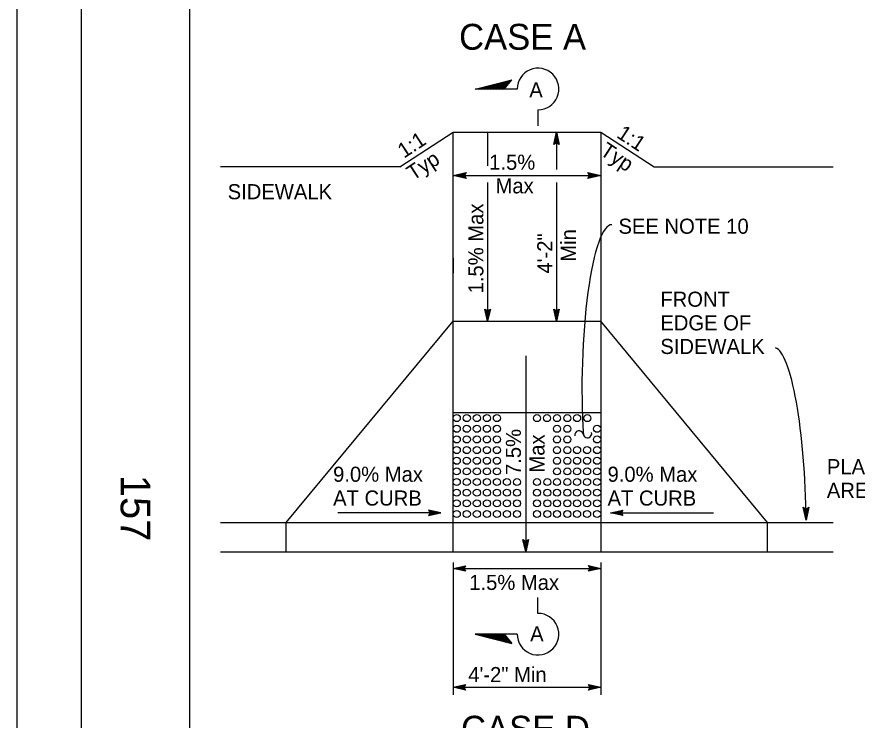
# Model space of a CAD drawing. Extents: x -893 to 867, y -474 to 712.
# Drawn here: x -893.5 to -504, y 23.6 to 349.4 of the extents above; entities that cross this region are included whole.
import ezdxf

# ---------------------------------------------------------------- set-up
doc = ezdxf.new("R2010")
doc.units = 0
for name, color, linetype in [('10 Sheet Format', 7, 'Continuous'), ('22 Misc Cnst Det', 7, 'Continuous'), ('56 Stage 3 Anno', 7, 'Continuous'), ('57 Undefined', 7, 'Continuous'), ('60 Nongeo Data', 7, 'Continuous')]:
    doc.layers.add(name, color=color, linetype=linetype)

msp = doc.modelspace()

# ---------------------------------------------------------------- linework, layer by layer
at = {"layer": '10 Sheet Format'}
msp.add_line((-813.45, 643.96), (-813.45, -406.04), dxfattribs=at)
for points in [[(-893.45, -474.04), (866.55, -474.04), (866.55, 711.96), (-893.45, 711.96)], [(-863.43, 668.96), (836.57, 668.96), (836.57, -431.04), (-863.43, -431.04)], [(-863.43, 668.96), (836.57, 668.96), (836.57, -431.04), (-863.43, -431.04)]]:
    msp.add_lwpolyline(points, close=True, dxfattribs=at)
at = {"layer": '22 Misc Cnst Det'}
for p, q in [((-681.11, 315.98), (-664.06, 320.32)), ((-679.71, 315.98), (-664.42, 319.87)), ((-678.31, 315.98), (-664.79, 319.42)), ((-667.58, 315.98), (-664.06, 320.32)), ((-661.58, 315.98), (-681.11, 315.98)), ((-676.91, 315.98), (-665.15, 318.97)), ((-675.51, 315.98), (-665.52, 318.52)), ((-674.1, 315.98), (-665.88, 318.07)), ((-672.7, 315.98), (-666.25, 317.62)), ((-671.3, 315.98), (-666.61, 317.17)), ((-669.89, 315.98), (-666.98, 316.72)), ((-668.49, 315.98), (-667.34, 316.27)), ((-651.93, 306.33), (-651.93, 299)), ((-651.93, 73.09), (-651.93, 80.43)), ((-681.11, 63.45), (-664.06, 59.1)), ((-661.58, 63.45), (-681.11, 63.45)), ((-679.71, 63.45), (-664.42, 59.55)), ((-678.31, 63.45), (-664.79, 60)), ((-676.91, 63.45), (-665.15, 60.45)), ((-675.5, 63.45), (-665.52, 60.9)), ((-674.1, 63.45), (-665.88, 61.35)), ((-672.7, 63.45), (-666.25, 61.8)), ((-671.3, 63.45), (-666.61, 62.25)), ((-669.89, 63.45), (-666.98, 62.7)), ((-668.49, 63.45), (-667.34, 63.15)), ((-667.58, 63.45), (-664.06, 59.1))]:
    msp.add_line(p, q, dxfattribs=at)
for centre, start, end in [((-651.93, 315.98), 269.9995, 180), ((-651.93, 63.45), 180, 90.0005)]:
    msp.add_arc(centre, 9.64, start, end, dxfattribs=at)
at = {"layer": '56 Stage 3 Anno'}
for p, q in [((-675.26, 296.02), (-675.26, 280.35)), ((-644.59, 290.32), (-643.32, 296.02)), ((-643.32, 296.02), (-643.32, 296.02)), ((-643.32, 296.02), (-642.05, 290.32)), ((-643.32, 296.02), (-643.32, 278.76)), ((-644.25, 290.53), (-643.32, 294.71)), ((-643.91, 290.75), (-643.32, 293.39)), ((-643.32, 293.39), (-642.72, 290.71)), ((-643.31, 294.7), (-642.39, 290.54)), ((-643.32, 291.08), (-644.59, 290.32)), ((-644.59, 290.32), (-644.59, 290.32)), ((-643.58, 290.91), (-643.32, 292.08)), ((-643.32, 292.08), (-643.06, 290.93)), ((-642.05, 290.32), (-643.32, 291.08)), ((-642.05, 290.32), (-642.05, 290.32)), ((-691.23, 275.91), (-685.23, 277.24)), ((-689.84, 275.92), (-685.46, 276.88)), ((-688.47, 275.91), (-685.64, 276.54)), ((-685.23, 277.24), (-686.03, 275.91)), ((-685.23, 277.24), (-685.23, 277.24)), ((-628.03, 275.91), (-628.83, 277.25)), ((-628.83, 277.25), (-628.83, 277.25)), ((-628.83, 277.25), (-622.83, 275.91)), ((-628.61, 276.9), (-624.21, 275.91)), ((-628.38, 276.54), (-625.59, 275.91)), ((-691.23, 275.91), (-622.83, 275.91)), ((-685.23, 274.57), (-691.23, 275.91)), ((-691.23, 275.91), (-691.23, 275.91)), ((-685.44, 274.93), (-689.85, 275.91)), ((-685.68, 275.29), (-688.47, 275.91)), ((-687.08, 275.91), (-685.87, 276.18)), ((-685.85, 275.63), (-687.08, 275.91)), ((-686.03, 275.91), (-685.23, 274.57)), ((-685.23, 274.57), (-685.23, 274.57)), ((-675.26, 272.66), (-675.26, 208.38)), ((-643.32, 272.66), (-643.32, 208.38)), ((-622.83, 275.91), (-628.83, 274.58)), ((-628.83, 274.58), (-628.03, 275.91)), ((-628.83, 274.58), (-628.83, 274.58)), ((-624.22, 275.91), (-628.59, 274.94)), ((-625.59, 275.91), (-628.42, 275.29)), ((-628.2, 276.19), (-626.97, 275.92)), ((-626.97, 275.92), (-628.18, 275.65)), ((-622.83, 275.91), (-622.83, 275.91)), ((-691.23, 237.69), (-691.23, 230.66)), ((-622.83, 237.69), (-622.83, 230.66)), ((-675.26, 208.38), (-676.53, 214.08)), ((-676.53, 214.08), (-676.53, 214.08)), ((-676.53, 214.08), (-675.26, 213.32)), ((-675.27, 209.7), (-676.18, 213.85)), ((-675.26, 211), (-675.85, 213.69)), ((-675.26, 212.31), (-675.51, 213.46)), ((-675.26, 213.32), (-673.99, 214.08)), ((-673.99, 214.08), (-675.26, 208.38)), ((-674.33, 213.87), (-675.26, 209.69)), ((-674.67, 213.65), (-675.26, 211)), ((-675, 213.48), (-675.26, 212.31)), ((-673.99, 214.08), (-673.99, 214.08)), ((-643.32, 208.38), (-644.58, 214.08)), ((-644.58, 214.08), (-644.58, 214.08)), ((-644.58, 214.08), (-643.32, 213.32)), ((-643.32, 209.7), (-644.24, 213.85)), ((-643.31, 211), (-643.91, 213.69)), ((-643.31, 212.31), (-643.57, 213.46)), ((-643.32, 213.32), (-642.04, 214.08)), ((-642.04, 214.08), (-643.32, 208.38)), ((-642.38, 213.87), (-643.31, 209.69)), ((-642.72, 213.65), (-643.31, 211)), ((-643.05, 213.48), (-643.31, 212.31)), ((-642.04, 214.08), (-642.04, 214.08)), ((-675.26, 208.38), (-675.26, 208.38)), ((-643.32, 208.38), (-643.32, 208.38)), ((-657.62, 192.45), (-657.62, 101.55)), ((-696.92, 119.66), (-702.62, 120.93)), ((-702.62, 120.93), (-702.62, 120.93)), ((-702.62, 120.93), (-701.85, 119.66)), ((-618.33, 119.66), (-612.63, 120.93)), ((-612.63, 120.93), (-613.39, 119.66)), ((-612.63, 120.93), (-612.63, 120.93)), ((-527.62, 116.21), (-529.02, 122.2)), ((-529.02, 122.2), (-529.02, 122.2)), ((-529.02, 122.2), (-527.68, 121.41)), ((-527.64, 117.6), (-528.66, 121.97)), ((-527.65, 118.97), (-528.31, 121.79)), ((-527.67, 120.36), (-527.95, 121.56)), ((-527.68, 121.41), (-526.35, 122.23)), ((-527.41, 121.59), (-527.67, 120.36)), ((-527.06, 121.77), (-527.65, 118.97)), ((-526.71, 122.01), (-527.64, 117.59)), ((-526.35, 122.23), (-527.62, 116.21)), ((-526.35, 122.23), (-526.35, 122.23)), ((-696.92, 119.66), (-744.71, 119.66)), ((-701.85, 119.66), (-702.62, 118.39)), ((-702.62, 118.39), (-696.92, 119.66)), ((-702.62, 118.39), (-702.62, 118.39)), ((-702.41, 118.73), (-698.23, 119.66)), ((-698.24, 119.67), (-702.39, 120.59)), ((-699.54, 119.66), (-702.22, 120.26)), ((-702.19, 119.07), (-699.54, 119.66)), ((-702.02, 119.4), (-700.85, 119.66)), ((-700.85, 119.66), (-702, 119.92)), ((-696.92, 119.66), (-696.92, 119.66)), ((-612.63, 118.39), (-618.33, 119.66)), ((-618.33, 119.66), (-618.33, 119.66)), ((-618.33, 119.66), (-570.53, 119.66)), ((-612.84, 118.73), (-617.02, 119.66)), ((-617.01, 119.67), (-612.85, 120.59)), ((-615.71, 119.66), (-613.02, 120.26)), ((-613.06, 119.07), (-615.71, 119.66)), ((-614.39, 119.66), (-613.25, 119.92)), ((-613.23, 119.4), (-614.39, 119.66)), ((-613.39, 119.66), (-612.63, 118.39)), ((-612.63, 118.39), (-612.63, 118.39)), ((-527.62, 116.21), (-527.62, 116.21)), ((-657.62, 101.55), (-658.89, 107.25)), ((-658.89, 107.25), (-658.89, 107.25)), ((-658.89, 107.25), (-657.62, 106.49)), ((-657.63, 102.87), (-658.54, 107.02)), ((-657.62, 104.17), (-658.22, 106.86)), ((-657.62, 105.48), (-657.87, 106.63)), ((-657.62, 106.49), (-656.35, 107.25)), ((-656.35, 107.25), (-657.62, 101.55)), ((-656.69, 107.04), (-657.62, 102.86)), ((-657.03, 106.82), (-657.62, 104.17)), ((-657.36, 106.65), (-657.62, 105.48)), ((-656.35, 107.25), (-656.35, 107.25)), ((-657.62, 101.55), (-657.62, 101.55)), ((-691.23, 96.7), (-691.23, 35.35)), ((-691.23, 93.91), (-685.53, 95.17)), ((-691.23, 93.91), (-622.83, 93.91)), ((-685.53, 92.63), (-691.23, 93.91)), ((-691.23, 93.91), (-691.23, 93.91)), ((-685.73, 92.97), (-689.92, 93.91)), ((-689.91, 93.91), (-685.75, 94.83)), ((-688.6, 93.91), (-685.92, 94.5)), ((-685.96, 93.31), (-688.6, 93.91)), ((-687.29, 93.9), (-686.14, 94.16)), ((-686.12, 93.64), (-687.29, 93.9)), ((-685.53, 95.17), (-686.29, 93.91)), ((-686.29, 93.91), (-685.53, 92.63)), ((-685.53, 95.17), (-685.53, 95.17)), ((-627.77, 93.91), (-628.53, 95.18)), ((-628.53, 95.18), (-628.53, 95.18)), ((-628.53, 95.18), (-622.83, 93.91)), ((-622.83, 93.91), (-628.53, 92.64)), ((-628.53, 92.64), (-627.77, 93.91)), ((-628.32, 94.84), (-624.14, 93.91)), ((-624.15, 93.9), (-628.31, 92.99)), ((-625.45, 93.91), (-628.14, 93.31)), ((-628.1, 94.5), (-625.45, 93.91)), ((-627.93, 94.17), (-626.77, 93.91)), ((-626.77, 93.91), (-627.91, 93.66)), ((-622.83, 96.7), (-622.83, 35.35)), ((-622.83, 93.91), (-622.83, 93.91)), ((-685.53, 92.63), (-685.53, 92.63)), ((-628.53, 92.64), (-628.53, 92.64)), ((-691.23, 38.83), (-685.53, 40.1)), ((-689.91, 38.84), (-685.75, 39.75)), ((-688.6, 38.83), (-685.92, 39.43)), ((-687.29, 38.83), (-686.14, 39.08)), ((-685.53, 40.1), (-686.29, 38.83)), ((-685.53, 40.1), (-685.53, 40.1)), ((-627.77, 38.83), (-628.53, 40.11)), ((-628.53, 40.11), (-628.53, 40.11)), ((-628.53, 40.11), (-622.83, 38.83)), ((-628.32, 39.77), (-624.14, 38.83)), ((-628.1, 39.43), (-625.45, 38.83)), ((-627.93, 39.1), (-626.77, 38.84)), ((-691.23, 38.83), (-622.83, 38.83)), ((-685.53, 37.56), (-691.23, 38.83)), ((-691.23, 38.83), (-691.23, 38.83)), ((-685.73, 37.9), (-689.92, 38.83)), ((-685.96, 38.24), (-688.6, 38.83)), ((-686.12, 38.57), (-687.29, 38.83)), ((-686.29, 38.83), (-685.53, 37.56)), ((-685.53, 37.56), (-685.53, 37.56)), ((-622.83, 38.83), (-628.53, 37.57)), ((-628.53, 37.57), (-627.77, 38.83)), ((-628.53, 37.57), (-628.53, 37.57)), ((-624.15, 38.83), (-628.31, 37.91)), ((-625.45, 38.83), (-628.14, 38.24)), ((-626.77, 38.84), (-627.91, 38.58)), ((-622.83, 38.83), (-622.83, 38.83))]:
    msp.add_line(p, q, dxfattribs=at)
for centre, start, end in [((-632.93, 155.62), 14.7703, 189.0852), ((-629.02, 156.43), 188.461, 11.0238)]:
    msp.add_arc(centre, 2, start, end, dxfattribs=at)
for centre, major_axis, ratio, start_param, end_param in [((-619.04, 184.11), (-1.29, -68.99), 0.180308, 3.13275, 5.142783), ((-540.72, 121.49), (1.86, -74.71), 0.173963, 1.495774, 3.084808)]:
    msp.add_ellipse(centre, major_axis=major_axis, ratio=ratio, start_param=start_param, end_param=end_param, dxfattribs=at)
at = {"layer": '60 Nongeo Data'}
for p, q in [((-715.93, 279.87), (-691.23, 296.02)), ((-691.23, 296.02), (-622.83, 296.02)), ((-691.23, 208.38), (-691.23, 296.02)), ((-622.83, 296.02), (-598.13, 279.87)), ((-622.83, 296.02), (-622.83, 208.38)), ((-715.93, 279.87), (-799.09, 279.87)), ((-598.13, 279.87), (-515.16, 279.87)), ((-768.55, 115.2), (-691.23, 208.38)), ((-691.23, 208.38), (-622.83, 208.38)), ((-691.23, 101.55), (-691.23, 208.38)), ((-622.83, 208.38), (-622.83, 101.55)), ((-545.53, 115.22), (-622.83, 208.38)), ((-691.23, 166.12), (-659.64, 166.12)), ((-659.64, 166.12), (-622.83, 166.12)), ((-799.07, 115.2), (-515.15, 115.23)), ((-768.55, 101.55), (-768.55, 115.2)), ((-545.53, 101.55), (-545.53, 115.2)), ((-799.07, 101.55), (-515.16, 101.55))]:
    msp.add_line(p, q, dxfattribs=at)
for centre in [(-689.55, 163.53), (-684.9, 163.53), (-680.26, 163.53), (-675.61, 163.53), (-670.97, 163.53), (-652.38, 163.53), (-647.74, 163.53), (-643.09, 163.53), (-638.33, 163.53), (-633.8, 163.53), (-629.04, 163.53), (-689.55, 158.59), (-684.9, 158.59), (-680.26, 158.59), (-675.61, 158.59), (-670.97, 158.59), (-643.09, 158.59), (-638.33, 158.59), (-624.51, 158.59), (-689.55, 153.66), (-684.9, 153.66), (-680.26, 153.66), (-675.61, 153.66), (-670.97, 153.66), (-643.09, 153.66), (-638.33, 153.66), (-624.51, 153.66), (-689.55, 148.72), (-689.55, 148.72), (-684.9, 148.72), (-684.9, 148.72), (-680.26, 148.72), (-680.26, 148.72), (-675.61, 148.72), (-675.61, 148.72), (-670.97, 148.72), (-670.97, 148.72), (-643.09, 148.72), (-643.09, 148.72), (-638.33, 148.72), (-638.33, 148.72), (-633.8, 148.72), (-633.8, 148.72), (-629.15, 148.72), (-629.15, 148.72), (-624.51, 148.72), (-624.51, 148.72), (-689.55, 143.78), (-684.9, 143.78), (-680.26, 143.78), (-675.61, 143.78), (-670.97, 143.78), (-643.09, 143.78), (-638.33, 143.78), (-633.8, 143.78), (-629.15, 143.78), (-624.51, 143.78), (-689.55, 138.85), (-684.9, 138.85), (-680.26, 138.85), (-675.61, 138.85), (-670.97, 138.85), (-643.09, 138.85), (-638.33, 138.85), (-633.8, 138.85), (-629.15, 138.85), (-624.51, 138.85), (-689.55, 133.91), (-684.9, 133.91), (-680.26, 133.91), (-675.61, 133.91), (-670.97, 133.91), (-666.32, 133.91), (-661.67, 133.91), (-652.38, 133.91), (-647.62, 133.91), (-643.09, 133.91), (-638.33, 133.91), (-633.8, 133.91), (-629.15, 133.91), (-624.51, 133.91), (-689.55, 128.98), (-684.9, 128.98), (-680.26, 128.98), (-675.61, 128.98), (-670.97, 128.98), (-666.32, 128.98), (-661.67, 128.98), (-652.38, 128.98), (-647.62, 128.98), (-643.09, 128.98), (-638.33, 128.98), (-633.8, 128.98), (-629.15, 128.98), (-624.51, 128.98), (-689.55, 124.04), (-684.9, 124.04), (-680.26, 124.04), (-675.61, 124.04), (-670.97, 124.04), (-666.32, 124.04), (-661.67, 124.04), (-652.38, 124.04), (-647.62, 124.04), (-643.09, 124.04), (-638.33, 124.04), (-633.8, 124.04), (-629.15, 124.04), (-624.51, 124.04), (-689.55, 119.1), (-684.9, 119.1), (-680.26, 119.1), (-675.61, 119.1), (-670.97, 119.1), (-666.32, 119.1), (-661.67, 119.1), (-652.38, 119.1), (-647.62, 119.1), (-643.09, 119.1), (-638.33, 119.1), (-633.8, 119.1), (-629.15, 119.1), (-624.51, 119.1)]:
    msp.add_circle(centre, 1.64, dxfattribs=at)

# ---------------------------------------------------------------- texts
at = {"layer": '10 Sheet Format'}
msp.add_text('157', height=13.779, rotation=270, dxfattribs=at).set_placement((-845.33, 137.22))
at = {"layer": '57 Undefined'}
for s, height, p in [('CASE A', 12, (-688.49, 334.18)), ('A', 7, (-655.95, 312.11)), ('1.5%', 7, (-674.53, 278.58)), ('Max', 7, (-671.6, 267.64)), ('SIDEWALK', 7, (-795.74, 264.92)), ('SEE NOTE 10', 7, (-614.62, 248.93)), ('FRONT', 7, (-595.22, 215.11)), ('EDGE OF', 7, (-595.22, 204.17)), ('SIDEWALK', 7, (-595.22, 193.23)), ('PLANTING', 7, (-518.05, 137.53)), ('9.0% Max', 7, (-746.86, 134.03)), ('9.0% Max', 7, (-619.68, 134.03)), ('AREA', 7, (-518.05, 126.59)), ('AT CURB', 7, (-746.86, 123)), ('AT CURB', 7, (-619.68, 123)), ('1.5% Max', 7, (-683.77, 83.92)), ('A', 7, (-655.55, 60.09)), ('4\'-2" Min', 7, (-684.25, 41.21)), ('CASE D', 12, (-687.59, 13.62))]:
    msp.add_text(s, height=height, dxfattribs=at).set_placement(p)
for s, rotation, p in [('1:1', 326.8215, (-615.93, 293.86)), ('1:1', 33.1785, (-714.04, 283.67)), ('Typ', 326.8215, (-623.69, 285.87)), ('Typ', 33.1785, (-709.83, 273.35)), ('1.5% Max', 90, (-677.23, 221.3)), ('Min', 90, (-634.35, 235.98)), ('4\'-2"', 90, (-645.28, 230.48)), ('7.5%', 90, (-659.82, 137.17)), ('Max', 90, (-648.9, 138.28))]:
    msp.add_text(s, height=7, rotation=rotation, dxfattribs=at).set_placement(p)

doc.saveas('drawing.dxf')
